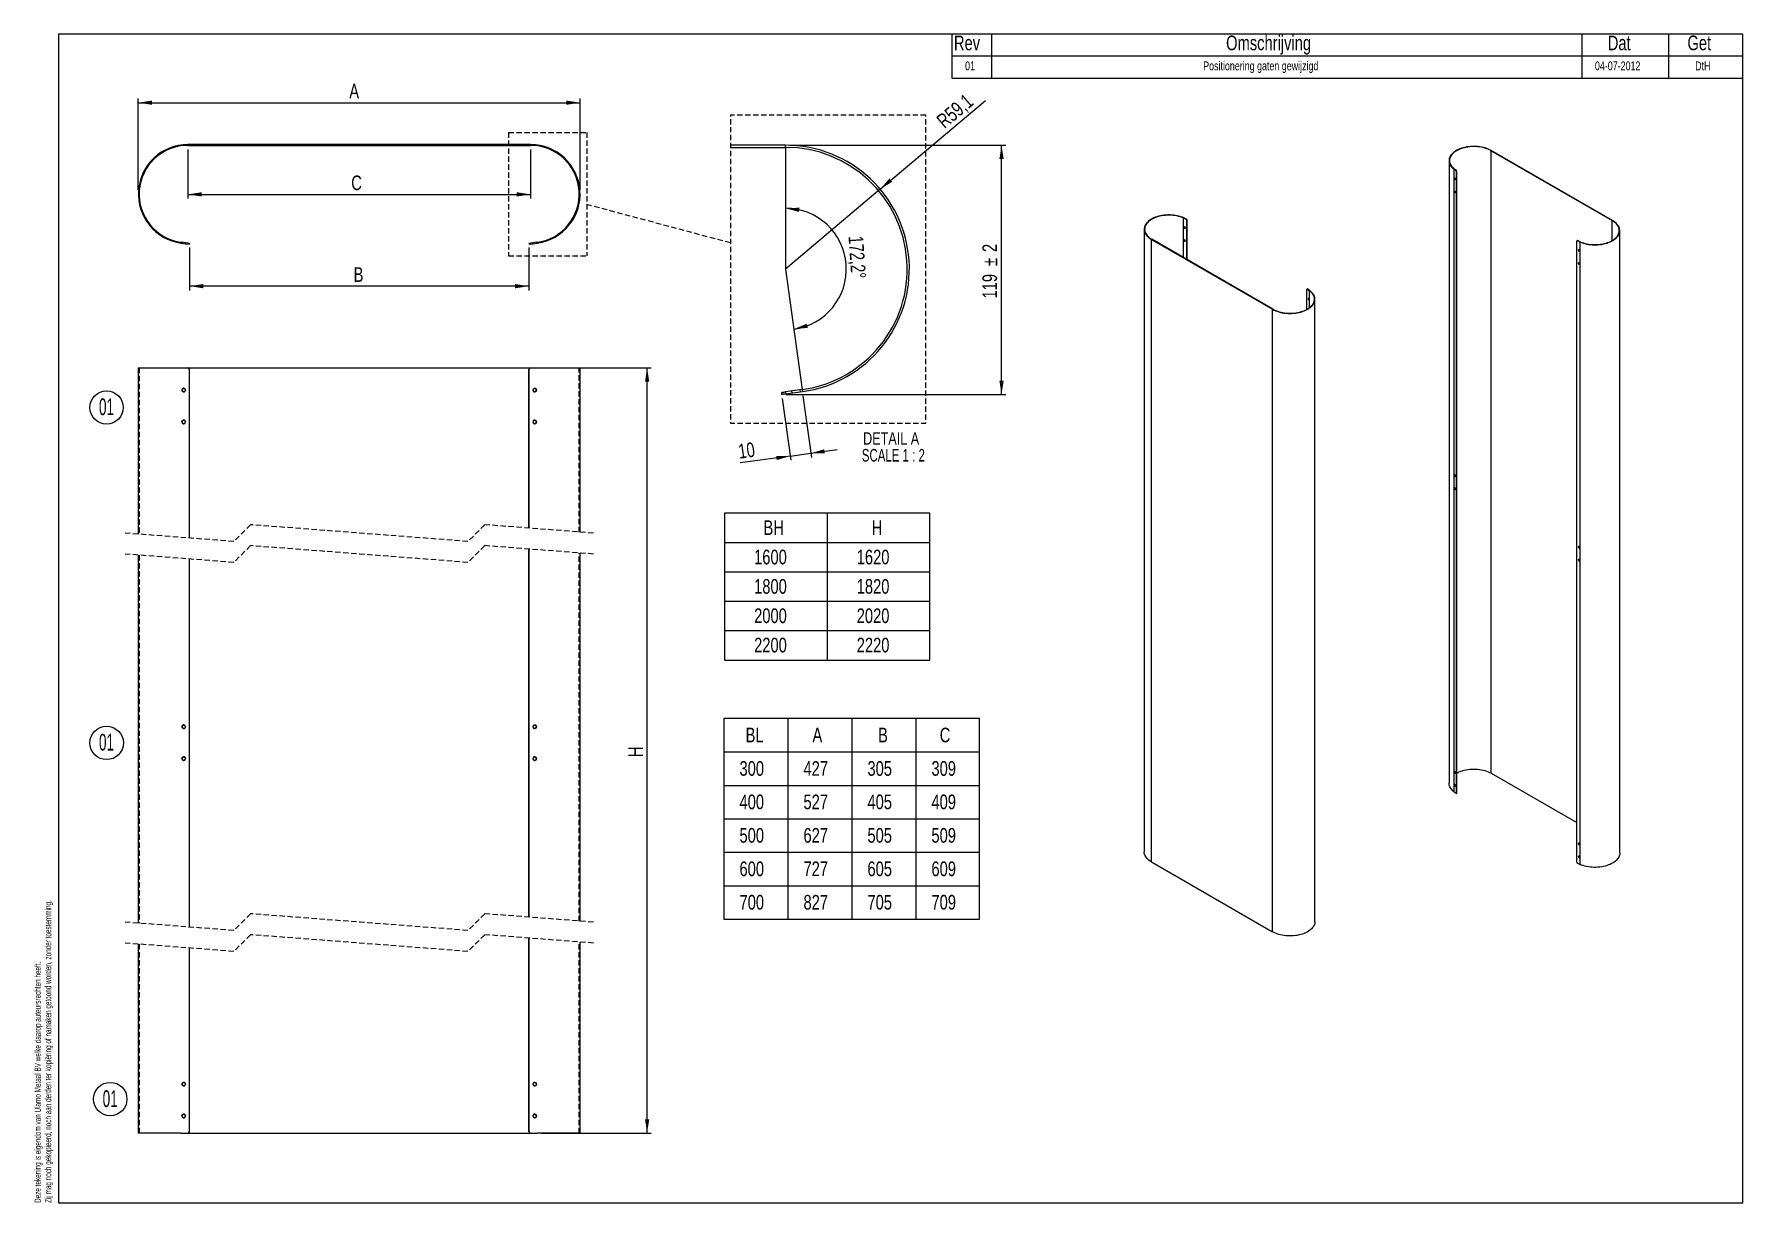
# Model space of a CAD drawing. Extents: x 7 to 415, y 5 to 284.
import ezdxf

# ---------------------------------------------------------------- set-up
doc = ezdxf.new("R2010")
doc.units = 0
doc.linetypes.add('HIDDEN', pattern=[1.905, 1.27, -0.635])
doc.layers.get('0').update_dxf_attribs({"linetype": 'CONTINUOUS'})
for name, color, linetype in [('DIM', 8, 'CONTINUOUS'), ('KADER', 7, 'CONTINUOUS'), ('TEKST', 7, 'CONTINUOUS')]:
    doc.layers.add(name, color=color, linetype=linetype)
doc.styles.add('SLDTEXTSTYLE0', font='TXT', dxfattribs={"width": 0.605})
doc.styles.add('SLDTEXTSTYLE1', font='TXT', dxfattribs={"width": 0.75})
doc.styles.add('SLDTEXTSTYLE3', font='TXT', dxfattribs={"width": 0.681818})
doc.dimstyles.new('SLDDIMSTYLE0', dxfattribs={"dimtxt": 3.5, "dimasz": 3.3, "dimexe": 0, "dimexo": 0.0625, "dimgap": 0.875, "dimtad": 1, "dimdec": 1, "dimlfac": 5, "dimrnd": 1e-09, "dimzin": 12, "dimdsep": 46, "dimtxsty": 'SLDTEXTSTYLE1', "dimsah": 1, "dimcen": 0.09, "dimadec": 0, "dimazin": 0, "dimtfac": 1, "dimtdec": 1, "dimtofl": 0, "dimtmove": 0, "dimatfit": 3, "dimfxl": 1, "dimtolj": 1, "dimtzin": 12, "dimarcsym": 0})
doc.dimstyles.new('SLDDIMSTYLE1', dxfattribs={"dimtxt": 0.18, "dimasz": 3.3, "dimexe": 0, "dimexo": 0.0625, "dimgap": 0, "dimtad": 0, "dimtih": 1, "dimtoh": 1, "dimdec": 0, "dimrnd": 1e-09, "dimzin": 0, "dimdsep": 46, "dimtxsty": 'STANDARD', "dimblk1": 'NONE', "dimblk2": 'NONE', "dimsah": 1, "dimcen": 0.09, "dimadec": 0, "dimazin": 0, "dimtfac": 3.3, "dimtdec": 0, "dimtofl": 0, "dimtmove": 0, "dimatfit": 3, "dimldrblk": 'NONE', "dimfxl": 1, "dimtolj": 1, "dimtzin": 0, "dimarcsym": 0})
doc.dimstyles.new('SLDDIMSTYLE2', dxfattribs={"dimtxt": 3.5, "dimasz": 3.3, "dimexe": 0, "dimexo": 0.0625, "dimgap": 0.875, "dimtad": 1, "dimdec": 4, "dimlfac": 2, "dimzin": 12, "dimdsep": 46, "dimtxsty": 'SLDTEXTSTYLE1', "dimsah": 1, "dimcen": 0.09, "dimadec": 1, "dimazin": 0, "dimtfac": 1, "dimtdec": 1, "dimtofl": 0, "dimtmove": 0, "dimatfit": 3, "dimfxl": 1, "dimtolj": 1, "dimtzin": 12, "dimarcsym": 0})
doc.dimstyles.new('SLDDIMSTYLE3', dxfattribs={"dimtxt": 3.5, "dimasz": 3.3, "dimexe": 0, "dimexo": 0.0625, "dimgap": 0.875, "dimtad": 1, "dimdec": 1, "dimlfac": 2, "dimrnd": 1e-09, "dimzin": 12, "dimdsep": 46, "dimtxsty": 'SLDTEXTSTYLE1', "dimsah": 1, "dimcen": 0.09, "dimadec": 0, "dimazin": 0, "dimtfac": 1, "dimtdec": 1, "dimtofl": 0, "dimtmove": 0, "dimatfit": 3, "dimfxl": 1, "dimtolj": 1, "dimtzin": 12, "dimarcsym": 0})
doc.dimstyles.new('SLDDIMSTYLE4', dxfattribs={"dimtxt": 3.5, "dimasz": 3.3, "dimexe": 0, "dimexo": 0.0625, "dimgap": 0.875, "dimtad": 1, "dimdec": 1, "dimlfac": 2, "dimrnd": 1e-09, "dimzin": 12, "dimdsep": 46, "dimtxsty": 'SLDTEXTSTYLE1', "dimsah": 1, "dimcen": 0, "dimadec": 0, "dimazin": 0, "dimtfac": 1, "dimtdec": 1, "dimtofl": 0, "dimtmove": 0, "dimatfit": 3, "dimfxl": 1, "dimtolj": 1, "dimtzin": 12, "dimarcsym": 0})
doc.dimstyles.new('SLDDIMSTYLE5', dxfattribs={"dimtxt": 3.5, "dimasz": 3.3, "dimexe": 0, "dimexo": 0.0625, "dimgap": 0.875, "dimtad": 1, "dimdec": 1, "dimlfac": 2, "dimrnd": 1e-09, "dimzin": 12, "dimdsep": 46, "dimtxsty": 'SLDTEXTSTYLE1', "dimsah": 1, "dimcen": 0.09, "dimadec": 0, "dimazin": 0, "dimtfac": 1, "dimtdec": 1, "dimtmove": 0, "dimatfit": 3, "dimfxl": 1, "dimtolj": 1, "dimtzin": 12, "dimarcsym": 0})

# ---------------------------------------------------------------- blocks, each defined once
blk = doc.blocks.new('SW_NOTE_0')
at = {"layer": 'TEKST', "color": 0, "char_height": 1.5, "attachment_point": 1, "rotation": 90, "style": 'SLDTEXTSTYLE0'}
for s, insert in [('Zij mag noch gekopieerd, noch aan derden ter kopiëring of namaken getoond worden, zonder toestemming.', (0.57, 0)), ('Deze tekening is eigendom van Ulamo Metaal BV welke daarop auteursrechten heeft.', (-1.93, 0))]:
    blk.add_mtext(s, dxfattribs=dict(at, insert=insert))
blk = doc.blocks.new('COPYRIGHT_REGEL_1_1')
at = {"layer": 'TEKST', "color": 7}
blk.add_blockref('SW_NOTE_0', (-3.81, -0.02), dxfattribs=at)
blk = doc.blocks.new('SW_NOTE_2')
at = {"layer": 'DIM', "color": 0}
blk.add_circle((3.01, 3.06), 4, dxfattribs=at)
at = {"layer": 'DIM', "color": 0, "insert": (3, 5.16), "char_height": 4, "attachment_point": 2, "style": 'SLDTEXTSTYLE0'}
blk.add_mtext('01', dxfattribs=at)
blk = doc.blocks.new('SW_TABLEANNOTATION_0')
at = {"layer": 'DIM', "color": 0}
for p, q in [((0, 0), (0, -35.04)), ((48.98, 0), (0, 0)), ((24.49, 0), (24.49, -35.04)), ((48.98, -35.04), (48.98, 0)), ((0, -7.01), (48.98, -7.01)), ((0, -14.02), (48.98, -14.02)), ((0, -21.02), (48.98, -21.02)), ((0, -28.03), (48.98, -28.03)), ((0, -35.04), (48.98, -35.04))]:
    blk.add_line(p, q, dxfattribs=at)
at = {"layer": 'DIM', "color": 0, "char_height": 3.5, "attachment_point": 1, "style": 'SLDTEXTSTYLE1'}
for s, insert in [('BH', (9.31, -1.69)), ('H', (35.14, -1.69)), ('1600', (7.07, -8.7)), ('1620', (31.56, -8.7)), ('1800', (7.07, -15.71)), ('1820', (31.56, -15.71)), ('2000', (7.07, -22.72)), ('2020', (31.56, -22.72)), ('2200', (7.07, -29.72)), ('2220', (31.56, -29.72))]:
    blk.add_mtext(s, dxfattribs=dict(at, insert=insert))
blk = doc.blocks.new('SW_TABLEANNOTATION_1')
at = {"layer": 'DIM', "color": 0}
for p, q in [((0, 0), (0, -47.92)), ((61.08, 0), (0, 0)), ((15.27, 0), (15.27, -47.92)), ((30.54, 0), (30.54, -47.92)), ((45.81, 0), (45.81, -47.92)), ((61.08, -47.92), (61.08, 0)), ((0, -7.99), (61.08, -7.99)), ((0, -15.97), (61.08, -15.97)), ((0, -23.96), (61.08, -23.96)), ((0, -31.94), (61.08, -31.94)), ((0, -39.93), (61.08, -39.93)), ((0, -47.92), (61.08, -47.92))]:
    blk.add_line(p, q, dxfattribs=at)
at = {"layer": 'DIM', "color": 0, "char_height": 3.5, "attachment_point": 1, "style": 'SLDTEXTSTYLE1'}
for s, insert in [('BL', (5.22, -2.18)), ('A', (21.18, -2.18)), ('B', (36.84, -2.18)), ('C', (51.55, -2.18)), ('300', (3.76, -10.17)), ('427', (19.03, -10.17)), ('305', (34.3, -10.17)), ('309', (49.57, -10.17)), ('400', (3.76, -18.15)), ('527', (19.03, -18.15)), ('405', (34.3, -18.15)), ('409', (49.57, -18.15)), ('500', (3.76, -26.14)), ('627', (19.03, -26.14)), ('505', (34.3, -26.14)), ('509', (49.57, -26.14)), ('600', (3.76, -34.13)), ('727', (19.03, -34.13)), ('605', (34.3, -34.13)), ('609', (49.57, -34.13)), ('700', (3.76, -42.11)), ('827', (19.03, -42.11)), ('705', (34.3, -42.11)), ('709', (49.57, -42.11))]:
    blk.add_mtext(s, dxfattribs=dict(at, insert=insert))
blk = doc.blocks.new('SW_TABLEANNOTATION_2')
at = {"layer": 'DIM', "color": 0}
for p, q in [((0, 0), (0, -10.47)), ((188.82, 0), (0, 0)), ((9.51, 0), (9.51, -5.18)), ((150.37, 0), (150.37, -5.18)), ((171.05, 0), (171.05, -5.18)), ((188.82, -10.47), (188.82, 0)), ((0, -5.18), (188.82, -5.18)), ((9.51, -5.18), (9.51, -10.47)), ((150.37, -5.18), (150.37, -10.47)), ((171.05, -5.18), (171.05, -10.47)), ((0, -10.47), (188.82, -10.47))]:
    blk.add_line(p, q, dxfattribs=at)
at = {"layer": 'DIM', "color": 0, "attachment_point": 1, "style": 'SLDTEXTSTYLE1'}
for s, insert, char_height in [('Rev', (0.53, -0.34), 3.5), ('Omschrijving', (65.49, -0.34), 3.5), ('Dat', (156.59, -0.34), 3.5), ('Get', (175.6, -0.34), 3.5), ('01', (3.19, -6.51), 2.117), ('Positionering gaten gewijzigd', (60.02, -6.51), 2.1167), ('04-07-2012', (153.52, -6.51), 2.117), ('DtH', (177.44, -6.51), 2.117)]:
    blk.add_mtext(s, dxfattribs=dict(at, insert=insert, char_height=char_height))
blk = doc.blocks.new('_D')
at = {"layer": 'DIM'}
for p, q in [((128.27, 204.34), (154.48, 204.34)), ((153.48, 21.65), (153.48, 204.34)), ((128.27, 21.65), (154.48, 21.65))]:
    blk.add_line(p, q, dxfattribs=at)
for points in [[(153.48, 204.34), (152.97, 201.04), (153.99, 201.04)], [(153.48, 21.65), (153.99, 24.95), (152.97, 24.95)]]:
    blk.add_solid(points, dxfattribs=at)
at = {"layer": 'DIM', "insert": (148.97, 111.4), "char_height": 3.5, "attachment_point": 1, "rotation": 90, "style": 'SLDTEXTSTYLE1'}
blk.add_mtext('H', dxfattribs=at)
blk = doc.blocks.new('SW_NOTE_8')
at = {"layer": 'DIM', "color": 0}
blk.add_circle((3.02, 2.98), 3.97, dxfattribs=at)
at = {"layer": 'DIM', "color": 0, "insert": (3, 5.16), "char_height": 4, "attachment_point": 2, "style": 'SLDTEXTSTYLE0'}
blk.add_mtext('01', dxfattribs=at)
blk = doc.blocks.new('SW_NOTE_9')
at = {"layer": 'DIM', "color": 0}
blk.add_circle((3.02, 2.98), 4, dxfattribs=at)
at = {"layer": 'DIM', "color": 0, "insert": (3, 5.16), "char_height": 4, "attachment_point": 2, "style": 'SLDTEXTSTYLE0'}
blk.add_mtext('01', dxfattribs=at)
blk = doc.blocks.new('_D_1')
at = {"layer": 'DIM'}
for p, q in [((32.04, 246.83), (32.04, 268.65)), ((32.04, 267.65), (137.48, 267.65)), ((137.48, 246.83), (137.48, 268.65))]:
    blk.add_line(p, q, dxfattribs=at)
for points in [[(32.04, 267.65), (35.34, 267.14), (35.34, 268.16)], [(137.48, 267.65), (134.18, 268.16), (134.18, 267.14)]]:
    blk.add_solid(points, dxfattribs=at)
at = {"layer": 'DIM', "insert": (82.39, 272.17), "char_height": 3.5, "attachment_point": 1, "style": 'SLDTEXTSTYLE1'}
blk.add_mtext('A', dxfattribs=at)
blk = doc.blocks.new('_D_2')
at = {"layer": 'DIM'}
for p, q in [((44.26, 233.05), (44.26, 222.85)), ((125.26, 233.05), (125.26, 222.85)), ((125.26, 223.85), (44.26, 223.85))]:
    blk.add_line(p, q, dxfattribs=at)
for points in [[(44.26, 223.85), (47.56, 223.34), (47.56, 224.36)], [(125.26, 223.85), (121.96, 224.36), (121.96, 223.34)]]:
    blk.add_solid(points, dxfattribs=at)
at = {"layer": 'DIM', "insert": (83.42, 228.37), "char_height": 3.5, "attachment_point": 1, "style": 'SLDTEXTSTYLE1'}
blk.add_mtext('B', dxfattribs=at)
blk = doc.blocks.new('_D_3')
at = {"layer": 'DIM'}
for p, q in [((43.86, 256.45), (43.86, 244.76)), ((125.66, 256.45), (125.66, 244.76)), ((43.86, 245.76), (125.66, 245.76))]:
    blk.add_line(p, q, dxfattribs=at)
for points in [[(43.86, 245.76), (47.16, 245.25), (47.16, 246.27)], [(125.66, 245.76), (122.36, 246.27), (122.36, 245.25)]]:
    blk.add_solid(points, dxfattribs=at)
at = {"layer": 'DIM', "insert": (82.86, 250.27), "char_height": 3.5, "attachment_point": 1, "style": 'SLDTEXTSTYLE1'}
blk.add_mtext('C', dxfattribs=at)
blk = doc.blocks.new('_NONE')
blk = doc.blocks.new('_D_4')
at = {"layer": 'DIM'}
blk.add_arc((186.52, 227.94), 14.5, 277.8225, 90, dxfattribs=at)
for points in [[(186.52, 242.44), (189.74, 241.57), (189.86, 242.58)], [(188.5, 213.58), (191.82, 213.9), (191.57, 214.88)]]:
    blk.add_solid(points, dxfattribs=at)
at = {"layer": 'DIM', "insert": (205.03, 235.98), "char_height": 3.5, "attachment_point": 1, "rotation": 273.9113, "style": 'SLDTEXTSTYLE1'}
blk.add_mtext('172,2°', dxfattribs=at)
blk = doc.blocks.new('_D_5')
at = {"layer": 'DIM'}
for p, q in [((187.52, 257.49), (239.07, 257.49)), ((238.07, 197.99), (238.07, 257.49)), ((186.59, 197.99), (239.07, 197.99))]:
    blk.add_line(p, q, dxfattribs=at)
for points in [[(238.07, 257.49), (237.56, 254.19), (238.58, 254.19)], [(238.07, 197.99), (238.58, 201.29), (237.56, 201.29)]]:
    blk.add_solid(points, dxfattribs=at)
at = {"layer": 'DIM', "char_height": 3.5, "attachment_point": 1, "rotation": 90, "style": 'SLDTEXTSTYLE1'}
for s, insert in [('2', (233.5, 231.99)), ('%%p', (233.56, 228.66)), ('119', (233.5, 220.9))]:
    blk.add_mtext(s, dxfattribs=dict(at, insert=insert))
blk = doc.blocks.new('_D_6')
at = {"layer": 'DIM'}
for q in [(234.21, 268.21), (186.52, 227.94)]:
    blk.add_line((209.1, 247.01), q, dxfattribs=at)
blk.add_solid([(209.1, 247.01), (211.95, 248.75), (211.29, 249.53)], dxfattribs=at)
at = {"layer": 'DIM', "insert": (222.22, 263.98), "char_height": 3.5, "attachment_point": 1, "rotation": 40.1776, "style": 'SLDTEXTSTYLE1'}
blk.add_mtext('R59,1', dxfattribs=at)
blk = doc.blocks.new('_D_7')
at = {"layer": 'DIM'}
for p, q in [((185.73, 197), (187.75, 182.29)), ((190.68, 197.68), (192.7, 182.97)), ((187.61, 183.28), (192.56, 183.96)), ((192.56, 183.96), (198.86, 184.83)), ((187.61, 183.28), (175.65, 181.64))]:
    blk.add_line(p, q, dxfattribs=at)
for points in [[(192.56, 183.96), (195.9, 183.91), (195.76, 184.92)], [(187.61, 183.28), (184.27, 183.34), (184.41, 182.33)]]:
    blk.add_solid(points, dxfattribs=at)
at = {"layer": 'DIM', "insert": (175.03, 186.11), "char_height": 3.5, "attachment_point": 1, "rotation": 7.8225, "style": 'SLDTEXTSTYLE1'}
blk.add_mtext('10', dxfattribs=at)
blk = doc.blocks.new('SW_NOTE_10')
at = {"layer": 'DIM', "color": 0, "char_height": 3, "attachment_point": 2}
for s, insert, style in [('DETAIL A', (8.06, 3.87), 'SLDTEXTSTYLE1'), ('SCALE 1 : 2', (8.59, -0.13), 'SLDTEXTSTYLE3')]:
    blk.add_mtext(s, dxfattribs=dict(at, insert=insert, style=style))

msp = doc.modelspace()

# ---------------------------------------------------------------- linework, layer by layer
at = {"color": 7, "linetype": 'Continuous'}
for p, q in [((125.660439, 257.653481), (43.860437, 257.653481)), ((43.860437, 257.453481), (43.860437, 257.653481)), ((43.860437, 257.453481), (125.660439, 257.453481)), ((125.660439, 257.453481), (125.660439, 257.653481)), ((186.522039, 257.4913), (173.369194, 257.4913)), ((173.369194, 256.991301), (186.522039, 256.991301)), ((186.522039, 256.991301), (186.522039, 257.4913)), ((344.884566, 253.811388), (344.884566, 105.20096)), ((354.901905, 256.182826), (354.972615, 256.223647)), ((354.901905, 256.182826), (383.822573, 239.48728)), ((354.901905, 107.572399), (354.901905, 256.182826)), ((383.893283, 239.528101), (354.972615, 256.223647)), ((346.165233, 251.784782), (346.085556, 251.749898)), ((346.085556, 251.749898), (346.568985, 251.381927)), ((346.085556, 103.13947), (346.085556, 251.749898)), ((346.648662, 251.416811), (346.165233, 251.784782)), ((346.648662, 251.416811), (346.568985, 251.381927)), ((346.769519, 251.161512), (346.689842, 251.126627)), ((346.689842, 102.842812), (346.689842, 251.126627)), ((346.769519, 102.877697), (346.769519, 251.161512)), ((272.119552, 237.435449), (272.119552, 88.825022)), ((281.539559, 240.107585), (281.599988, 240.153581)), ((281.539559, 240.107585), (282.176973, 239.828507)), ((281.539559, 230.665969), (281.539559, 240.107585)), ((282.237401, 239.874504), (281.599988, 240.153581)), ((282.176973, 239.828507), (282.237401, 239.874504)), ((282.336327, 239.595432), (282.396755, 239.641428)), ((282.336327, 230.206005), (282.336327, 239.595432)), ((282.396755, 230.171117), (282.396755, 239.641428)), ((383.822573, 239.48728), (383.893283, 239.528101)), ((383.822573, 234.744406), (383.822573, 239.48728)), ((385.624118, 88.505415), (385.624118, 237.115842)), ((42.279048, 234.32383), (42.251827, 234.12569)), ((42.251827, 234.12569), (43.836938, 233.907923)), ((43.864159, 234.106062), (42.279048, 234.32383)), ((43.864159, 234.106062), (43.836938, 233.907923)), ((44.260438, 234.05162), (44.233217, 233.85348)), ((125.260438, 234.05162), (125.28766, 233.85348)), ((127.241828, 234.32383), (125.656717, 234.106062)), ((125.656717, 234.106062), (125.683938, 233.907923)), ((125.683938, 233.907923), (127.269049, 234.12569)), ((127.241828, 234.32383), (127.269049, 234.12569)), ((273.921098, 235.064011), (273.850387, 235.023191)), ((273.850387, 235.023191), (302.771055, 218.327645)), ((273.850387, 86.412764), (273.850387, 235.023191)), ((302.841766, 218.368465), (273.921098, 235.064011)), ((375.346915, 86.299436), (375.346915, 234.583251)), ((375.445563, 234.718619), (375.385134, 234.672623)), ((375.566698, 234.722784), (375.506269, 234.676788)), ((375.506269, 234.676788), (376.143683, 234.39771)), ((376.204111, 234.443707), (375.566698, 234.722784)), ((376.204111, 234.443707), (376.143683, 234.39771)), ((376.143683, 85.787283), (376.143683, 234.39771)), ((310.974151, 218.321276), (310.974151, 223.063167)), ((311.094471, 223.189267), (311.014794, 223.154382)), ((311.095009, 223.13448), (311.174686, 223.169365)), ((311.095009, 223.13448), (311.578438, 222.766509)), ((311.658115, 222.801394), (311.174686, 223.169365)), ((311.578438, 222.766509), (311.658115, 222.801394)), ((311.578438, 218.713298), (311.578438, 222.766509)), ((312.859104, 72.129477), (312.859104, 220.739904)), ((302.841766, 218.368465), (302.771055, 218.327645)), ((302.771055, 69.717217), (302.771055, 218.327645)), ((32.041553, 204.336361), (32.041553, 164.650315)), ((32.041553, 204.336361), (42.251828, 204.336361)), ((42.251828, 204.336361), (43.836939, 204.336361)), ((43.86416, 204.336361), (43.836939, 204.336361)), ((43.86416, 204.336361), (125.656716, 204.336361)), ((44.233217, 163.710577), (44.233217, 203.936355)), ((44.260438, 163.708479), (44.260438, 203.936355)), ((125.260438, 166.081616), (125.260438, 203.936355)), ((125.287659, 166.079515), (125.287659, 203.936355)), ((125.656716, 204.336361), (125.683937, 204.336361)), ((125.683937, 204.336361), (127.269048, 204.336361)), ((127.269048, 204.336361), (137.479323, 204.336361)), ((137.479323, 165.139777), (137.479323, 204.336361)), ((185.522037, 198.486647), (185.590091, 197.991299)), ((190.475511, 199.167172), (186.512734, 198.622754)), ((186.512734, 198.622754), (186.580787, 198.127406)), ((186.580787, 198.127406), (190.543565, 198.671827)), ((190.475511, 199.167172), (190.543565, 198.671827)), ((32.041553, 159.650323), (32.041553, 71.772543)), ((125.260438, 73.203837), (125.260438, 161.081617)), ((125.287659, 73.201739), (125.287659, 161.07952)), ((137.479323, 72.262001), (137.479323, 160.139782)), ((44.233217, 70.832801), (44.233217, 158.710582)), ((44.260438, 70.830704), (44.260438, 158.708484)), ((354.901905, 107.572399), (375.346915, 95.769746)), ((346.085556, 103.13947), (346.568985, 102.771499)), ((346.649199, 102.751598), (346.728876, 102.786482)), ((346.769519, 102.877697), (346.689842, 102.842812)), ((273.850387, 86.412764), (302.771055, 69.717217)), ((375.506269, 86.066361), (376.143683, 85.787283)), ((32.041553, 66.77254), (32.041553, 21.646069)), ((44.233217, 22.046075), (44.233217, 65.832802)), ((44.260438, 22.046075), (44.260438, 65.830701)), ((125.260438, 22.046075), (125.260438, 68.203838)), ((125.287659, 22.046075), (125.287659, 68.201741)), ((137.479323, 21.646069), (137.479323, 67.262003)), ((42.251828, 21.646069), (32.041553, 21.646069)), ((42.251828, 21.646069), (43.836939, 21.646069)), ((43.86416, 21.646069), (43.836939, 21.646069)), ((43.86416, 21.646069), (125.656716, 21.646069)), ((125.656716, 21.646069), (125.683937, 21.646069)), ((125.683937, 21.646069), (127.269048, 21.646069)), ((137.479323, 21.646069), (127.269048, 21.646069))]:
    msp.add_line(p, q, dxfattribs=at)
at = {"color": 7, "linetype": 'HIDDEN'}
for p, q in [((43.860437, 257.453481), (43.860437, 257.653481)), ((120.3993, 260.540585), (139.066092, 260.540585)), ((120.3993, 260.540585), (120.3993, 231.123138)), ((125.660439, 257.453481), (125.660439, 257.653481)), ((139.066092, 260.540585), (139.066092, 231.123138)), ((186.522039, 256.991301), (186.522039, 257.4913)), ((42.279048, 234.32383), (42.251827, 234.12569)), ((42.457374, 234.299331), (42.430152, 234.101193)), ((43.262337, 233.986864), (43.289559, 234.185003)), ((43.864159, 234.106062), (43.836938, 233.907923)), ((125.656717, 234.106062), (125.683938, 233.907923)), ((126.231317, 234.185003), (126.258539, 233.986864)), ((127.090724, 234.101193), (127.063503, 234.299331)), ((127.241828, 234.32383), (127.269049, 234.12569)), ((120.3993, 231.123138), (139.066092, 231.123138)), ((32.241552, 204.336361), (32.241552, 164.634903)), ((137.279324, 165.155203), (137.279324, 204.336361)), ((42.873464, 199.45635), (42.846247, 199.45635)), ((42.846247, 198.616357), (42.873464, 198.616357)), ((126.674629, 199.45635), (126.647412, 199.45635)), ((126.647412, 198.616357), (126.674629, 198.616357)), ((186.512734, 198.622754), (186.580787, 198.127406)), ((187.949235, 198.820105), (188.017289, 198.324757)), ((190.097752, 198.61058), (190.029698, 199.105924)), ((190.475511, 199.167172), (190.543565, 198.671827)), ((42.873464, 191.856356), (42.846247, 191.856356)), ((126.674629, 191.856356), (126.647412, 191.856356)), ((42.846247, 191.016362), (42.873464, 191.016362)), ((126.647412, 191.016362), (126.674629, 191.016362)), ((54.813495, 162.895051), (28.866552, 164.895051)), ((58.813495, 166.895051), (54.813495, 162.895051)), ((110.707381, 162.895051), (58.813495, 166.895051)), ((114.707381, 166.895051), (110.707381, 162.895051)), ((140.654324, 164.895051), (114.707381, 166.895051)), ((54.813495, 157.895051), (28.866552, 159.895051)), ((32.241552, 159.634904), (32.241552, 71.757124)), ((58.813495, 161.895051), (54.813495, 157.895051)), ((110.707381, 157.895051), (58.813495, 161.895051)), ((114.707381, 161.895051), (110.707381, 157.895051)), ((140.654324, 159.895051), (114.707381, 161.895051)), ((137.279324, 72.277417), (137.279324, 160.155197)), ((42.873464, 119.079727), (42.846247, 119.079727)), ((126.674629, 119.079727), (126.647412, 119.079727)), ((42.846247, 118.239727), (42.873464, 118.239727)), ((126.647412, 118.239727), (126.674629, 118.239727)), ((42.873464, 111.479727), (42.846247, 111.479727)), ((42.846247, 110.639727), (42.873464, 110.639727)), ((126.674629, 111.479727), (126.647412, 111.479727)), ((126.647412, 110.639727), (126.674629, 110.639727)), ((58.813495, 74.017271), (54.813495, 70.017271)), ((110.707381, 70.017271), (58.813495, 74.017271)), ((114.707381, 74.017271), (110.707381, 70.017271)), ((140.654324, 72.017271), (114.707381, 74.017271)), ((54.813495, 70.017271), (28.866552, 72.017271)), ((54.813495, 65.017271), (28.866552, 67.017271)), ((32.241552, 66.757125), (32.241552, 21.646069)), ((58.813495, 69.017271), (54.813495, 65.017271)), ((110.707381, 65.017271), (58.813495, 69.017271)), ((114.707381, 69.017271), (110.707381, 65.017271)), ((140.654324, 67.017271), (114.707381, 69.017271)), ((137.279324, 21.646069), (137.279324, 67.277414)), ((42.873464, 33.766077), (42.846247, 33.766077)), ((42.846247, 32.926069), (42.873464, 32.926069)), ((126.674629, 33.766077), (126.647412, 33.766077)), ((126.647412, 32.926069), (126.674629, 32.926069)), ((42.873464, 26.166075), (42.846247, 26.166075)), ((42.846247, 25.326067), (42.873464, 25.326067)), ((126.674629, 26.166075), (126.647412, 26.166075)), ((126.647412, 25.326067), (126.674629, 25.326067))]:
    msp.add_line(p, q, dxfattribs=at)
at = {"color": 7, "linetype": 'HIDDEN', "flags": 128}
msp.add_lwpolyline([(220.036174, 264.709059), (173.369194, 264.709059), (173.369194, 257.4913), (173.369194, 256.991301), (173.369194, 191.165442), (220.036174, 191.165442), (220.036174, 264.709059)], dxfattribs=at)
at = {"color": 7, "linetype": 'Continuous', "flags": 128}
for points in [[(354.972615, 256.223647), (354.638562, 256.402177), (354.281694, 256.565333), (353.904128, 256.712147), (353.508108, 256.841746), (353.09598, 256.953363), (352.670193, 257.046335), (352.233272, 257.12011), (351.78781, 257.17425), (351.336451, 257.208434), (350.881873, 257.22246), (350.426773, 257.216243), (349.973852, 257.189822), (349.525799, 257.143351), (349.08527, 257.077109), (348.654884, 256.991487), (348.237189, 256.886994), (347.834668, 256.764249), (347.44971, 256.62398), (347.084596, 256.467022), (346.741493, 256.294306), (346.422441, 256.106853), (346.12933, 255.90578), (345.8639, 255.692278), (345.627727, 255.467615), (345.42221, 255.233124), (345.248572, 254.990194), (345.107841, 254.740271), (345.000854, 254.484834), (344.928246, 254.225401), (344.890444, 253.963512), (344.887676, 253.70072), (344.919957, 253.438584), (344.987097, 253.178661), (345.088696, 252.922493), (345.224151, 252.671599), (345.392659, 252.427469), (345.59322, 252.191552), (345.824644, 251.965247), (346.085556, 251.749898)], [(354.901905, 256.182826), (354.56455, 256.362754), (354.203627, 256.526735), (353.821394, 256.673744), (353.420237, 256.802861), (353.002665, 256.91328), (352.571287, 257.004312), (352.128801, 257.075385), (351.677972, 257.126057), (351.221618, 257.15601), (350.76259, 257.165059), (350.30376, 257.153145), (349.847994, 257.120343), (349.39814, 257.066859), (348.957011, 256.993028), (348.527366, 256.899308), (348.111886, 256.786288), (347.713173, 256.654673), (347.333713, 256.505287), (346.975885, 256.339062), (346.641921, 256.157038), (346.333909, 255.960353), (346.053777, 255.750235), (345.803272, 255.527999), (345.583961, 255.295033), (345.397217, 255.052793), (345.244204, 254.802794), (345.12588, 254.5466), (345.042987, 254.285807), (344.996038, 254.022051), (344.98533, 253.756979), (345.01093, 253.492245), (345.072675, 253.229508), (345.170182, 252.970406), (345.302842, 252.716561), (345.469823, 252.46956), (345.670083, 252.230946), (345.902371, 252.00221), (346.165233, 251.784782)], [(346.393742, 249.351484), (346.384082, 249.424458), (346.356574, 249.501025), (346.315405, 249.569531), (346.266842, 249.619549), (346.218279, 249.64346), (346.17711, 249.637628), (346.149601, 249.602937), (346.139942, 249.544669), (346.149601, 249.471695), (346.17711, 249.395127), (346.218279, 249.326621), (346.266842, 249.276603), (346.315405, 249.252692), (346.356574, 249.258524), (346.384082, 249.293215), (346.393742, 249.351484)], [(346.219618, 249.579553), (346.229278, 249.637822), (346.230233, 249.640123)], [(346.393742, 246.248629), (346.384082, 246.321599), (346.356574, 246.398171), (346.315405, 246.466677), (346.266842, 246.516695), (346.218279, 246.540606), (346.17711, 246.534774), (346.149601, 246.500078), (346.139942, 246.441815), (346.149601, 246.368841), (346.17711, 246.292273), (346.218279, 246.223762), (346.266842, 246.173744), (346.315405, 246.149833), (346.356574, 246.15567), (346.384082, 246.190361), (346.393742, 246.248629)], [(346.219618, 246.476699), (346.229278, 246.534963), (346.230233, 246.537269)], [(281.599988, 240.153581), (281.226952, 240.304202), (280.834937, 240.437801), (280.426272, 240.553582), (280.003381, 240.650859), (279.568773, 240.729056), (279.125028, 240.787708), (278.674779, 240.826467), (278.220698, 240.845103), (277.76548, 240.843505), (277.311825, 240.821682), (276.862425, 240.779766), (276.419948, 240.718004), (275.987021, 240.636761), (275.566209, 240.536523), (275.160015, 240.41788), (274.770844, 240.28154), (274.401008, 240.128311), (274.052701, 239.959101), (273.727989, 239.774917), (273.428803, 239.576848), (273.156914, 239.366072), (272.913936, 239.14384), (272.701312, 238.91147), (272.520305, 238.67034), (272.371987, 238.421883), (272.25724, 238.167571), (272.176742, 237.908916), (272.130974, 237.64745), (272.120205, 237.384726), (272.1445, 237.122304), (272.203715, 236.86174), (272.297499, 236.60458), (272.425295, 236.352351), (272.586344, 236.106549), (272.779692, 235.868633), (273.004189, 235.640015), (273.258506, 235.422051), (273.54113, 235.216036), (273.850387, 235.023191)], [(281.539559, 240.107585), (281.162923, 240.259332), (280.766697, 240.393428), (280.353361, 240.509036), (279.925495, 240.605432), (279.485776, 240.682015), (279.03695, 240.738305), (278.581826, 240.77395), (278.123244, 240.788728), (277.664075, 240.782546), (277.207187, 240.755443), (276.755433, 240.70759), (276.311642, 240.639283), (275.878585, 240.550951), (275.458967, 240.443146), (275.055415, 240.31654), (274.670449, 240.171927), (274.306474, 240.01021), (273.965769, 239.832398), (273.65046, 239.639605), (273.362519, 239.433035), (273.103747, 239.213978), (272.875758, 238.983806), (272.679981, 238.743954), (272.517636, 238.495926), (272.389742, 238.241267), (272.297095, 237.981572), (272.240274, 237.718464), (272.219636, 237.453587), (272.235311, 237.188596), (272.287197, 236.925148), (272.374973, 236.66489), (272.498089, 236.409448), (272.655777, 236.160419), (272.84705, 235.91936), (273.070712, 235.687777), (273.325365, 235.467118), (273.60942, 235.258762), (273.921098, 235.064011)], [(281.945911, 237.76584), (281.933174, 237.837038), (281.896904, 237.908548), (281.842621, 237.969483), (281.778589, 238.010571), (281.714558, 238.025553), (281.660275, 238.01215), (281.624005, 237.972401), (281.611268, 237.912356), (281.624005, 237.841159), (281.660275, 237.769649), (281.714558, 237.708713), (281.778589, 237.667626), (281.842621, 237.652644), (281.896904, 237.666046), (281.933174, 237.705796), (281.945911, 237.76584)], [(281.671696, 237.958353), (281.684433, 238.018398), (281.686624, 238.022612)], [(376.143683, 234.39771), (376.516719, 234.247089), (376.908733, 234.113491), (377.317398, 233.997709), (377.740289, 233.900432), (378.174897, 233.822235), (378.618642, 233.763583), (379.068891, 233.724824), (379.522972, 233.706189), (379.97819, 233.707787), (380.431845, 233.729609), (380.881246, 233.771525), (381.323722, 233.833288), (381.756649, 233.91453), (382.177461, 234.014769), (382.583655, 234.133411), (382.972826, 234.269751), (383.342662, 234.42298), (383.690969, 234.59219), (384.015681, 234.776375), (384.314867, 234.974444), (384.586756, 235.18522), (384.829735, 235.407451), (385.042358, 235.639822), (385.223365, 235.880952), (385.371684, 236.129409), (385.48643, 236.383721), (385.566929, 236.642376), (385.612697, 236.903842), (385.623465, 237.166565), (385.599171, 237.428987), (385.539955, 237.689552), (385.446171, 237.946711), (385.318375, 238.198941), (385.157326, 238.444742), (384.963979, 238.682658), (384.739481, 238.911276), (384.485165, 239.12924), (384.20254, 239.335255), (383.893283, 239.528101)], [(376.204111, 234.443707), (376.580748, 234.29196), (376.976973, 234.157863), (377.39031, 234.042255), (377.818175, 233.945859), (378.257895, 233.869276), (378.70672, 233.812987), (379.161844, 233.777342), (379.620426, 233.762563), (380.079595, 233.768745), (380.536483, 233.795848), (380.988238, 233.843701), (381.432028, 233.912008), (381.865085, 234.000341), (382.284703, 234.108146), (382.688255, 234.234751), (383.073221, 234.379365), (383.437196, 234.541082), (383.777901, 234.718893), (384.093211, 234.911686), (384.381152, 235.118256), (384.639923, 235.337313), (384.867912, 235.567486), (385.063689, 235.807337), (385.226034, 236.055366), (385.353929, 236.310025), (385.446575, 236.56972), (385.503396, 236.832828), (385.524034, 237.097705), (385.50836, 237.362696), (385.456473, 237.626143), (385.368697, 237.886402), (385.245581, 238.141843), (385.087893, 238.390872), (384.89662, 238.631932), (384.672958, 238.863514), (384.418305, 239.084173), (384.13425, 239.29253), (383.822573, 239.48728)], [(44.233217, 233.85348), (44.225602, 233.854526), (44.203054, 233.857624), (44.166432, 233.862656), (44.117151, 233.869426), (44.0571, 233.877677), (43.988587, 233.887088), (43.914248, 233.897302), (43.836938, 233.907923)], [(43.864159, 234.106062), (43.94147, 234.095441), (44.015809, 234.085228), (44.084321, 234.075816), (44.14437, 234.067565), (44.193654, 234.060794), (44.230272, 234.055764), (44.252823, 234.052666), (44.260438, 234.05162)], [(125.260438, 234.05162), (125.268053, 234.052666), (125.290604, 234.055764), (125.327222, 234.060794), (125.376506, 234.067565), (125.436555, 234.075816), (125.505068, 234.085228), (125.579406, 234.095441), (125.656717, 234.106062)], [(125.683938, 233.907923), (125.606628, 233.897302), (125.532289, 233.887088), (125.463776, 233.877677), (125.403725, 233.869426), (125.354444, 233.862656), (125.317823, 233.857624), (125.295274, 233.854526), (125.28766, 233.85348)], [(281.945911, 234.662986), (281.933174, 234.734179), (281.896904, 234.805694), (281.842621, 234.866629), (281.778589, 234.907717), (281.714558, 234.922699), (281.660275, 234.909296), (281.624005, 234.869542), (281.611268, 234.809502), (281.624005, 234.738304), (281.660275, 234.666795), (281.714558, 234.605854), (281.778589, 234.564767), (281.842621, 234.549785), (281.896904, 234.563192), (281.933174, 234.602942), (281.945911, 234.662986)], [(281.671696, 234.855499), (281.684433, 234.915539), (281.686623, 234.919758)], [(376.071974, 232.265275), (376.059237, 232.336472), (376.022966, 232.407982), (375.968684, 232.468917), (375.904652, 232.510006), (375.840621, 232.524987), (375.786338, 232.511584), (375.750068, 232.471835), (375.737331, 232.41179), (375.750068, 232.340593), (375.786338, 232.269083), (375.840621, 232.208148), (375.904652, 232.16706), (375.968684, 232.152078), (376.022966, 232.16548), (376.059237, 232.20523), (376.071974, 232.265275)], [(375.797759, 232.457787), (375.810496, 232.517832), (375.812686, 232.522047)], [(376.071974, 229.162421), (376.059237, 229.233613), (376.022966, 229.305128), (375.968684, 229.366063), (375.904652, 229.407151), (375.840621, 229.422133), (375.786338, 229.40873), (375.750068, 229.368976), (375.737331, 229.308936), (375.750068, 229.237739), (375.786338, 229.166229), (375.840621, 229.105289), (375.904652, 229.064201), (375.968684, 229.049219), (376.022966, 229.062626), (376.059237, 229.102376), (376.071974, 229.162421)], [(375.797759, 229.354933), (375.810496, 229.414973), (375.812686, 229.419193)], [(302.771055, 218.327645), (303.105109, 218.149114), (303.461976, 217.985959), (303.839542, 217.839145), (304.235562, 217.709545), (304.64769, 217.597928), (305.073477, 217.504957), (305.510398, 217.431182), (305.95586, 217.377041), (306.40722, 217.342857), (306.861797, 217.328832), (307.316897, 217.335048), (307.769818, 217.36147), (308.217871, 217.40794), (308.6584, 217.474182), (309.088787, 217.559805), (309.506481, 217.664298), (309.909002, 217.787043), (310.293961, 217.927311), (310.659074, 218.084269), (311.002177, 218.256986), (311.321229, 218.444438), (311.61434, 218.645511), (311.87977, 218.859013), (312.115944, 219.083677), (312.32146, 219.318168), (312.495098, 219.561097), (312.635829, 219.811021), (312.742816, 220.066457), (312.815424, 220.325891), (312.853226, 220.58778), (312.855994, 220.850572), (312.823713, 221.112707), (312.756574, 221.37263), (312.654975, 221.628799), (312.519519, 221.879693), (312.351011, 222.123822), (312.15045, 222.35974), (311.919026, 222.586045), (311.658115, 222.801394)], [(302.841766, 218.368465), (303.17912, 218.188537), (303.540043, 218.024556), (303.922277, 217.877548), (304.323433, 217.748431), (304.741005, 217.638011), (305.172383, 217.54698), (305.614869, 217.475906), (306.065698, 217.425234), (306.522052, 217.395281), (306.98108, 217.386232), (307.43991, 217.398146), (307.895676, 217.430948), (308.34553, 217.484432), (308.78666, 217.558264), (309.216305, 217.651984), (309.631784, 217.765003), (310.030498, 217.896619), (310.409957, 218.046004), (310.767786, 218.212229), (311.101749, 218.394253), (311.409761, 218.590938), (311.689893, 218.801057), (311.940398, 219.023293), (312.15971, 219.256258), (312.346453, 219.498498), (312.499466, 219.748497), (312.61779, 220.004692), (312.700683, 220.265484), (312.747632, 220.52924), (312.75834, 220.794313), (312.732741, 221.059046), (312.670995, 221.321784), (312.573488, 221.580885), (312.440828, 221.83473), (312.273847, 222.081731), (312.073587, 222.320346), (311.8413, 222.549082), (311.578438, 222.766509)], [(311.095009, 223.13448), (311.071431, 223.149288), (311.048759, 223.157254), (311.027863, 223.158066), (311.00955, 223.151697), (310.994519, 223.138389), (310.983352, 223.118656), (310.976474, 223.093259), (310.974151, 223.063167)], [(311.524052, 220.644074), (311.514392, 220.717048), (311.486884, 220.793616), (311.445714, 220.862121), (311.397152, 220.912139), (311.348588, 220.93605), (311.307419, 220.930218), (311.279911, 220.895528), (311.270251, 220.837259), (311.279911, 220.764285), (311.307419, 220.687717), (311.348588, 220.619211), (311.397152, 220.569193), (311.445714, 220.545282), (311.486884, 220.551115), (311.514392, 220.585805), (311.524052, 220.644074)], [(311.349928, 220.872144), (311.359588, 220.930412), (311.360542, 220.932713)], [(185.522037, 198.486647), (185.541074, 198.489262), (185.597452, 198.497007), (185.688998, 198.509587), (185.812208, 198.526511), (185.96233, 198.547138), (186.133611, 198.570667), (186.319458, 198.5962), (186.512734, 198.622754)], [(186.580787, 198.127406), (186.387512, 198.100852), (186.201665, 198.075319), (186.030383, 198.05179), (185.880254, 198.031163), (185.757051, 198.014239), (185.665498, 198.001663), (185.609127, 197.993914), (185.590091, 197.991299)], [(346.393742, 178.516567), (346.384082, 178.58954), (346.356574, 178.666109), (346.315405, 178.734616), (346.266842, 178.784633), (346.218279, 178.808545), (346.17711, 178.802711), (346.149601, 178.76802), (346.139942, 178.709753), (346.149601, 178.63678), (346.17711, 178.560211), (346.218279, 178.491704), (346.266842, 178.441686), (346.315405, 178.417775), (346.356574, 178.423608), (346.384082, 178.4583), (346.393742, 178.516567)], [(346.393742, 175.413712), (346.384082, 175.486685), (346.356574, 175.563254), (346.315405, 175.631761), (346.266842, 175.681778), (346.218279, 175.70569), (346.17711, 175.699856), (346.149601, 175.665165), (346.139942, 175.606898), (346.149601, 175.533925), (346.17711, 175.457356), (346.218279, 175.388849), (346.266842, 175.338831), (346.315405, 175.31492), (346.356574, 175.320754), (346.384082, 175.355445), (346.393742, 175.413712)], [(346.219618, 178.744637), (346.229278, 178.802904), (346.230233, 178.805209)], [(346.219618, 175.641782), (346.229278, 175.700049), (346.230233, 175.702354)], [(376.071974, 161.430358), (376.059237, 161.501555), (376.022966, 161.573065), (375.968684, 161.634002), (375.904652, 161.67509), (375.840621, 161.690072), (375.786338, 161.676668), (375.750068, 161.636918), (375.737331, 161.576874), (375.750068, 161.505678), (375.786338, 161.434167), (375.840621, 161.37323), (375.904652, 161.332143), (375.968684, 161.317161), (376.022966, 161.330565), (376.059237, 161.370315), (376.071974, 161.430358)], [(375.797759, 161.622871), (375.810496, 161.682914), (375.812686, 161.687131)], [(376.071974, 158.327503), (376.059237, 158.3987), (376.022966, 158.47021), (375.968684, 158.531147), (375.904652, 158.572235), (375.840621, 158.587217), (375.786338, 158.573813), (375.750068, 158.534063), (375.737331, 158.474019), (375.750068, 158.402823), (375.786338, 158.331312), (375.840621, 158.270375), (375.904652, 158.229288), (375.968684, 158.214306), (376.022966, 158.22771), (376.059237, 158.26746), (376.071974, 158.327503)], [(375.797759, 158.520016), (375.810496, 158.580059), (375.812686, 158.584276)], [(346.393742, 107.681652), (346.384082, 107.754626), (346.356574, 107.831193), (346.315405, 107.899699), (346.266842, 107.949717), (346.218279, 107.973628), (346.17711, 107.967796), (346.149601, 107.933105), (346.139942, 107.874837), (346.149601, 107.801863), (346.17711, 107.725295), (346.218279, 107.656789), (346.266842, 107.606771), (346.315405, 107.58286), (346.356574, 107.588692), (346.384082, 107.623383), (346.393742, 107.681652)], [(346.219618, 107.909721), (346.229278, 107.96799), (346.230233, 107.970296)], [(346.769519, 107.61959), (346.975885, 107.728635), (347.333713, 107.89486), (347.713173, 108.044246), (348.111886, 108.175861), (348.527366, 108.28888), (348.957011, 108.3826), (349.39814, 108.456432), (349.847994, 108.509916), (350.30376, 108.542718), (350.76259, 108.554632), (351.221618, 108.545583), (351.677972, 108.51563), (352.128801, 108.464958), (352.571287, 108.393884), (353.002665, 108.302853), (353.420237, 108.192434), (353.821394, 108.063316), (354.203627, 107.916308), (354.56455, 107.752327), (354.901905, 107.572399)], [(346.085556, 103.13947), (345.824644, 103.35482), (345.59322, 103.581124), (345.392659, 103.817042), (345.224151, 104.061172), (345.088696, 104.312065), (344.987097, 104.568234), (344.919957, 104.828157), (344.887676, 105.090292), (344.884566, 105.20096)], [(346.393742, 104.578797), (346.384082, 104.651771), (346.356574, 104.728339), (346.315405, 104.796845), (346.266842, 104.846863), (346.218279, 104.870774), (346.17711, 104.864942), (346.149601, 104.830251), (346.139942, 104.771983), (346.149601, 104.699009), (346.17711, 104.622441), (346.218279, 104.553935), (346.266842, 104.503917), (346.315405, 104.480006), (346.356574, 104.485838), (346.384082, 104.520529), (346.393742, 104.578797)], [(346.219618, 104.806867), (346.229278, 104.865136), (346.230233, 104.867442)], [(346.568985, 102.771499), (346.592563, 102.756691), (346.615235, 102.748725), (346.63613, 102.747913), (346.654444, 102.754282), (346.669474, 102.767591), (346.680643, 102.787323), (346.68752, 102.812721), (346.689842, 102.842812)], [(376.071974, 90.595443), (376.059237, 90.66664), (376.022966, 90.73815), (375.968684, 90.799085), (375.904652, 90.840174), (375.840621, 90.855155), (375.786338, 90.841752), (375.750068, 90.802003), (375.737331, 90.741958), (375.750068, 90.670761), (375.786338, 90.599251), (375.840621, 90.538316), (375.904652, 90.497228), (375.968684, 90.482246), (376.022966, 90.495648), (376.059237, 90.535398), (376.071974, 90.595443)], [(375.797759, 90.787955), (375.810496, 90.848), (375.812687, 90.852214)], [(273.850387, 86.412764), (273.54113, 86.605609), (273.258506, 86.811624), (273.004189, 87.029588), (272.779692, 87.258206), (272.586344, 87.496122), (272.425295, 87.741924), (272.297499, 87.994153), (272.203715, 88.251313), (272.1445, 88.511877), (272.120205, 88.774299), (272.119552, 88.825022)], [(376.071974, 87.492589), (376.059237, 87.563786), (376.022966, 87.635296), (375.968684, 87.696231), (375.904652, 87.737319), (375.840621, 87.752301), (375.786338, 87.738898), (375.750068, 87.699149), (375.737331, 87.639104), (375.750068, 87.567906), (375.786338, 87.496397), (375.840621, 87.435462), (375.904652, 87.394374), (375.968684, 87.379392), (376.022966, 87.392794), (376.059237, 87.432544), (376.071974, 87.492589)], [(375.797759, 87.685101), (375.810496, 87.745146), (375.812687, 87.74936)], [(385.624118, 88.505415), (385.612697, 88.293415), (385.566929, 88.031949), (385.48643, 87.773293), (385.371684, 87.518981), (385.223365, 87.270524), (385.042358, 87.029394), (384.829735, 86.797024), (384.586756, 86.574792), (384.314867, 86.364017), (384.015681, 86.165948), (383.690969, 85.981763), (383.342662, 85.812553), (382.972826, 85.659324), (382.583655, 85.522984), (382.177461, 85.404342), (381.756649, 85.304103), (381.323722, 85.222861), (380.881246, 85.161098), (380.431845, 85.119182), (379.97819, 85.09736), (379.522972, 85.095762), (379.068891, 85.114397), (378.618642, 85.153156), (378.174897, 85.211808), (377.740289, 85.290005), (377.317398, 85.387282), (376.908733, 85.503064), (376.516719, 85.636662), (376.143683, 85.787283)], [(312.859104, 72.129477), (312.853226, 71.977353), (312.815424, 71.715463), (312.742816, 71.45603), (312.635829, 71.200594), (312.495098, 70.95067), (312.32146, 70.707741), (312.115944, 70.47325), (311.87977, 70.248586), (311.61434, 70.035084), (311.321229, 69.834011), (311.002177, 69.646559), (310.659074, 69.473842), (310.293961, 69.316884), (309.909002, 69.176616), (309.506481, 69.053871), (309.088787, 68.949378), (308.6584, 68.863755), (308.217871, 68.797513), (307.769818, 68.751043), (307.316897, 68.724621), (306.861797, 68.718405), (306.40722, 68.73243), (305.95586, 68.766614), (305.510398, 68.820754), (305.073477, 68.894529), (304.64769, 68.987501), (304.235562, 69.099118), (303.839542, 69.228718), (303.461976, 69.375532), (303.105109, 69.538687), (302.771055, 69.717217)]]:
    msp.add_lwpolyline(points, dxfattribs=at)
at = {"color": 7, "linetype": 'Continuous'}
for centre, radius in [((42.843638, 199.03382), 0.418104), ((126.672024, 199.03382), 0.418104), ((42.843649, 191.433835), 0.418102), ((126.672035, 191.433835), 0.418102), ((42.843647, 118.657207), 0.418104), ((126.672033, 118.657207), 0.418104), ((42.843647, 111.057206), 0.418104), ((126.672033, 111.057206), 0.418104), ((42.843647, 33.343558), 0.418105), ((126.672033, 33.343558), 0.418105), ((42.843642, 25.743544), 0.418105), ((126.672028, 25.743544), 0.418105)]:
    msp.add_circle(centre, radius, dxfattribs=at)
for centre, radius, start, end in [((43.860438, 245.834595), 11.818886, 90, 262.17747661), ((43.860438, 245.834595), 11.618886, 90, 262.17747661), ((125.660438, 245.834595), 11.818886, 277.82252339, 90), ((125.660438, 245.834595), 11.618886, 277.82252339, 90), ((186.522044, 227.944087), 29.547213, 277.82251676, 90.00000845), ((186.522041, 227.944086), 29.047215, 277.82252027, 90.00000234), ((346.549239, 249.575645), 0.329644, 179.32063808, 239.7410398), ((346.338133, 251.116387), 0.351858, 1.66780495, 48.99739299), ((346.417803, 251.151268), 0.351865, 1.6683099, 48.99688805), ((346.549249, 246.472791), 0.329653, 179.32073177, 239.74011748), ((281.922008, 237.951816), 0.250397, 178.50412675, 272.05446607), ((282.060679, 239.577984), 0.276199, 3.62179673, 65.09917648), ((282.121111, 239.623983), 0.276196, 3.62138005, 65.09959317), ((281.92199, 234.848945), 0.25038, 178.50009409, 272.05840163), ((375.45026, 234.589697), 0.103546, 57.25437995, 183.5692825), ((375.509643, 234.618542), 0.118835, 61.30697432, 122.6317908), ((376.048069, 232.451248), 0.250395, 178.50359527, 272.05471618), ((376.048054, 229.348379), 0.25038, 178.50002177, 272.05828968), ((311.117837, 223.111838), 0.080877, 45.33948189, 106.79231655), ((311.679549, 220.868235), 0.329644, 179.32061108, 239.74085368), ((43.835064, 203.938209), 0.398157, 359.73320101, 89.73016846), ((43.862279, 203.938203), 0.398163, 359.73404684, 89.72932263), ((125.658597, 203.938203), 0.398163, 90.27067737, 180.26595316), ((125.685812, 203.938209), 0.398157, 90.26983154, 180.26679899), ((42.875538, 199.038265), 0.418167, 92.18802791, 180.26187194), ((42.875528, 199.034448), 0.418158, 179.73896574, 267.81316649), ((126.644121, 199.036361), 0.420117, 272.34402186, 87.65597814), ((42.875552, 191.438255), 0.418182, 92.18692005, 180.25979863), ((126.644123, 191.436367), 0.420116, 272.34028724, 87.65920428), ((42.87552, 191.434447), 0.418149, 179.73796763, 267.81787595), ((346.549243, 178.74073), 0.329648, 179.32083436, 239.74047503), ((346.549243, 175.637875), 0.329648, 179.3208376, 239.74045884), ((376.048068, 161.616331), 0.250394, 178.50327587, 272.05509874), ((376.048068, 158.513476), 0.250395, 178.50336964, 272.054988), ((42.875536, 118.661631), 0.418165, 92.14902138, 180.26085022), ((42.875536, 118.657824), 0.418166, 179.73912358, 267.85094132), ((126.644122, 118.659727), 0.420115, 272.30531081, 87.69468919), ((42.875536, 111.061631), 0.418166, 92.14905461, 180.26086461), ((42.875536, 111.057823), 0.418166, 179.7391184, 267.8509465), ((126.644122, 111.059727), 0.420115, 272.30531947, 87.69468053), ((346.549239, 107.905813), 0.329644, 179.32063808, 239.7410398), ((346.549239, 104.802959), 0.329644, 179.32063808, 239.7410398), ((346.682291, 102.861901), 0.088647, 301.70310075, 10.26402707), ((376.048071, 90.781418), 0.250397, 178.50405453, 272.05435402), ((375.622559, 86.316881), 0.276196, 183.62138005, 245.09959317), ((376.048071, 87.678564), 0.250397, 178.50405453, 272.05435402), ((42.875543, 33.34797), 0.418173, 92.1847186, 180.2599237), ((42.875535, 33.344168), 0.418164, 179.73897888, 267.81637882), ((126.644242, 33.346073), 0.420016, 270.43249194, 89.56750806), ((42.875537, 25.747975), 0.418166, 92.18692691, 180.26191252), ((42.875533, 25.744163), 0.418162, 179.73953963, 267.81312281), ((126.644119, 25.746071), 0.420117, 272.34383144, 87.65667704), ((43.835064, 22.044221), 0.398157, 270.26983154, 0.26679899), ((43.862279, 22.044227), 0.398163, 270.27067737, 0.26595316), ((125.658597, 22.044227), 0.398163, 179.73404684, 269.72932263), ((125.685812, 22.044221), 0.398157, 179.73320101, 269.73016846)]:
    msp.add_arc(centre, radius, start, end, dxfattribs=at)
at = {"color": 7, "linetype": 'HIDDEN'}
for centre, radius, start, end in [((42.871294, 199.036361), 0.419929, 268.40046243, 91.59953757), ((126.64873, 199.038894), 0.417422, 88.27386489, 180.34872758), ((126.64893, 199.034032), 0.41762, 179.68151856, 271.69792231), ((42.871284, 191.436366), 0.419928, 268.40535273, 91.59515575), ((126.648736, 191.438893), 0.417427, 88.27771448, 180.34785557), ((126.648914, 191.434023), 0.417605, 179.67945873, 271.69650828), ((42.871285, 118.659727), 0.419931, 268.44040439, 91.55959561), ((126.648628, 118.662366), 0.417321, 88.29835963, 180.36221477), ((126.648976, 118.657445), 0.417666, 179.68683924, 271.65252282), ((42.871284, 111.059727), 0.419931, 268.44042759, 91.55957241), ((126.648631, 111.062363), 0.417323, 88.29871133, 180.36191072), ((126.648981, 111.057449), 0.417671, 179.68749348, 271.65186858), ((42.87129, 33.346073), 0.419928, 268.40505871, 91.59494129), ((126.649392, 33.348002), 0.41808, 90.27128308, 180.26429973), ((126.649384, 33.344137), 0.418073, 179.7346777, 269.72973949), ((42.871294, 25.746071), 0.419929, 268.40092758, 91.59856394), ((126.648581, 25.748757), 0.417274, 88.25379708, 180.3697879), ((126.648932, 25.743745), 0.417623, 179.68191266, 271.69703196)]:
    msp.add_arc(centre, radius, start, end, dxfattribs=at)
at = {"layer": 'DIM'}
for p, q in [((186.522037, 256.9913), (186.522037, 227.944086)), ((186.522037, 227.944086), (190.475509, 199.167173))]:
    msp.add_line(p, q, dxfattribs=at)
at = {"layer": 'KADER', "color": 7}
for p, q in [((415, 284.010649), (13.004662, 284.010649)), ((13.004662, 284.010649), (13.004662, 5)), ((415, 5), (415, 284.010649)), ((13.004662, 5), (415, 5))]:
    msp.add_line(p, q, dxfattribs=at)

# ---------------------------------------------------------------- block references
at = {"layer": 'DIM'}
for name, p in [('SW_TABLEANNOTATION_2', (226.177717, 284.010649)), ('SW_NOTE_8', (21.449838, 191.89747)), ('SW_NOTE_10', (203.661776, 185.112134)), ('SW_TABLEANNOTATION_0', (171.945031, 169.632819)), ('SW_NOTE_9', (21.449838, 111.824548)), ('SW_TABLEANNOTATION_1', (171.767085, 120.623413)), ('SW_NOTE_2', (22.327642, 26.707193))]:
    msp.add_blockref(name, p, dxfattribs=at)
at = {"layer": 'TEKST'}
msp.add_blockref('COPYRIGHT_REGEL_1_1', (13.004662, 5), dxfattribs=at)

# ---------------------------------------------------------------- dimensions: what is measured, and where the dimension line sits
at = {"layer": 'DIM'}
for base, p1, p2, text, picture, middle in [((137.479324, 267.653481), (32.041552, 245.834595), (137.479324, 245.834595), 'A ', '_D_1', (84.760438, 267.653481)), ((125.660438, 245.756083), (43.860438, 257.453481), (125.660438, 257.453481), 'C', '_D_3', (84.760438, 245.756083)), ((44.260438, 223.853481), (125.260438, 234.05162), (44.260438, 234.05162), 'B', '_D_2', (84.760438, 223.853481))]:
    dim = msp.add_linear_dim(base=base, p1=p1, p2=p2, text=text, dimstyle='SLDDIMSTYLE0', dxfattribs=at)
    dim.commit()
    dim.dimension.update_dxf_attribs({"geometry": picture, "text_midpoint": middle, "dimtype": 160})
dim = msp.add_radius_dim(center=(186.522037, 227.944086), mpoint=(209.097523, 247.006754), dimstyle='SLDDIMSTYLE4', dxfattribs=at)
dim.commit()
dim.dimension.update_dxf_attribs({"geometry": '_D_6', "text_midpoint": (229.717494, 264.418192), "dimtype": 164})
for base, p1, p2, text, dimstyle, picture, middle in [((238.069252, 257.4913), (185.59009, 197.9913), (186.522039, 257.4913), '<>%%p2', 'SLDDIMSTYLE3', '_D_5', (238.069252, 227.7413)), ((153.479324, 204.336359), (127.269048, 21.646071), (127.269048, 204.336359), 'H', 'SLDDIMSTYLE0', '_D', (153.479324, 112.991215))]:
    dim = msp.add_linear_dim(base=base, p1=p1, p2=p2, angle=90, text=text, dimstyle=dimstyle, dxfattribs=at)
    dim.commit()
    dim.dimension.update_dxf_attribs({"geometry": picture, "text_midpoint": middle, "dimtype": 160})
dim = msp.add_angular_dim_2l(base=(200.988123, 228.933141), line1=((186.522037, 227.944086), (190.475509, 199.167173)), line2=((186.522037, 256.9913), (186.522037, 227.944086)), dimstyle='SLDDIMSTYLE2', dxfattribs=at)
dim.commit()
dim.dimension.update_dxf_attribs({"geometry": '_D_4', "text_midpoint": (200.988123, 228.933141), "dimtype": 162})
dim = msp.add_linear_dim(base=(192.564246, 183.963473), p1=(185.59009, 197.9913), p2=(190.543562, 198.671826), angle=7.82252339, dimstyle='SLDDIMSTYLE5', dxfattribs=at)
dim.commit()
dim.dimension.update_dxf_attribs({"geometry": '_D_7', "text_midpoint": (178.209009, 181.9913), "dimtype": 160})

# ---------------------------------------------------------------- leaders
at = {"color": 7, "linetype": 'HIDDEN', "has_arrowhead": 0}
msp.add_leader([(173.369191, 234.17204), (139.066092, 243.337946)], dimstyle='SLDDIMSTYLE1', override={"dimldrblk": 'NONE'}, dxfattribs=at)

doc.saveas('drawing.dxf')
